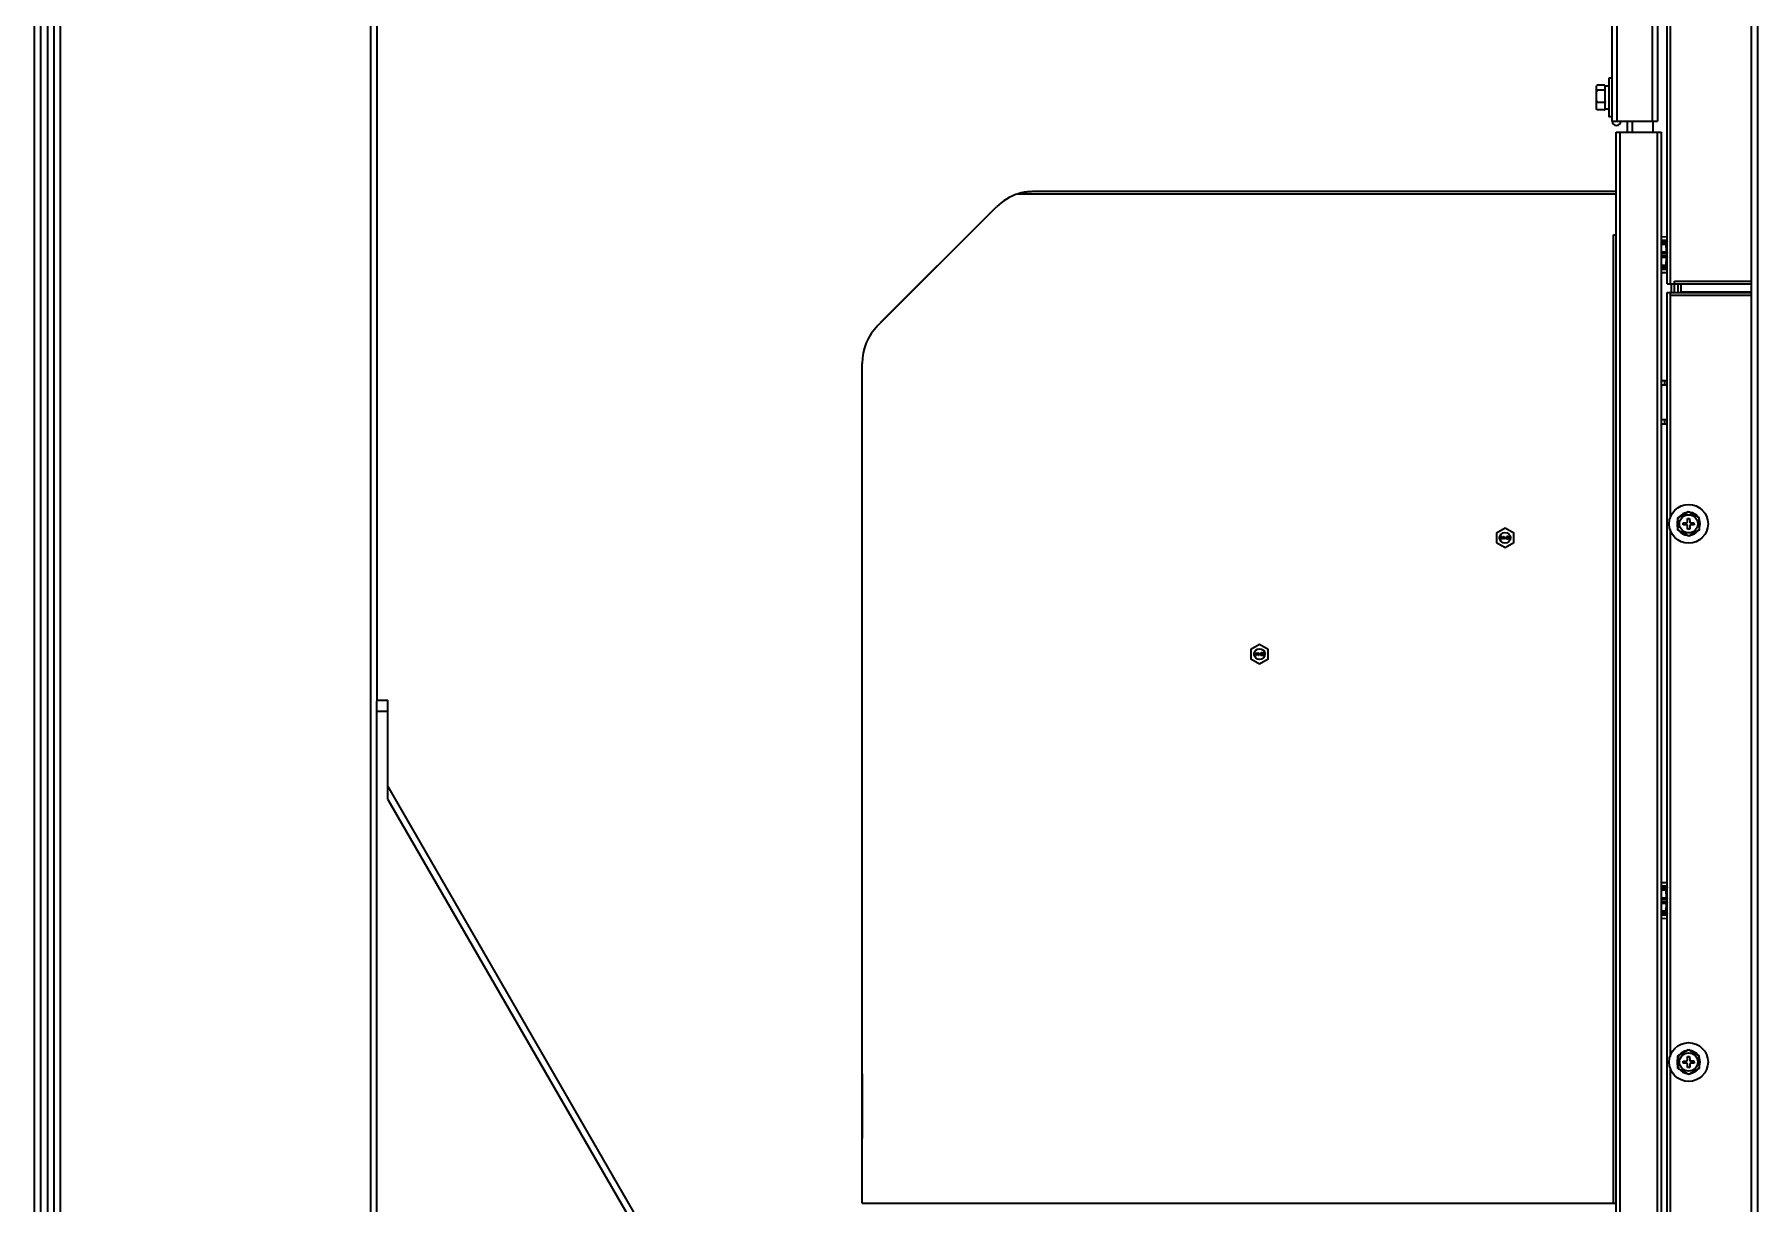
# Model space of a CAD drawing. Header units: millimetres. Extents: x 32496 to 166256, y 3504 to 23939.
# Drawn here: x 36322 to 37122, y 11555 to 12098 of the extents above; entities that cross this region are included whole.
import ezdxf

# ---------------------------------------------------------------- set-up
doc = ezdxf.new("R2010")
doc.units = ezdxf.units.MM
doc.layers.get('0').update_dxf_attribs({"lineweight": 35})

msp = doc.modelspace()

# ---------------------------------------------------------------- linework, layer by layer
at = {"color": 7, "linetype": 'Continuous'}
for p, q in [((36331.352, 13442.575), (36331.352, 10782.575)), ((36322.352, 10877.575), (36322.352, 13396.575)), ((36325.352, 10877.575), (36325.352, 13396.575)), ((37119.352, 13391.575), (37119.352, 10882.575)), ((37054.852, 12057.575), (37054.852, 12993.375)), ((37080.352, 11982.075), (37080.352, 12995.575)), ((37075.852, 12963.575), (37075.852, 12057.575)), ((36481.352, 12485.989), (36481.352, 11788.162)), ((37047.652, 12063.103), (37047.652, 12074.048)), ((37051.352, 12074.303), (37047.952, 12074.303)), ((37051.352, 12072.068), (37047.952, 12072.068)), ((37051.652, 12063.103), (37051.652, 12074.048)), ((37053.252, 12073.925), (37051.652, 12073.925)), ((37053.252, 12077.575), (37053.252, 12059.575)), ((37054.852, 12077.575), (37053.252, 12077.575)), ((37051.352, 12066.34), (37047.952, 12066.34)), ((37051.352, 12062.848), (37047.952, 12062.848)), ((37053.252, 12063.225), (37051.652, 12063.225)), ((37054.852, 12059.575), (37053.252, 12059.575)), ((37054.852, 12057.575), (37075.852, 12057.575)), ((37061.852, 12057.575), (37061.852, 12052.575)), ((37073.852, 12052.575), (37073.852, 12057.575)), ((37056.652, 11269.575), (37056.652, 12052.575)), ((37056.652, 12052.575), (37077.652, 12052.575)), ((37077.652, 12052.575), (37077.652, 11269.575)), ((36786.652, 12025.075), (37056.652, 12025.075)), ((36713.974, 11962.753), (36768.974, 12017.753)), ((36768.231, 12017.081), (36715.198, 11964.048)), ((36768.231, 12017.081), (36768.267, 12017.046)), ((36778.999, 12023.875), (36779.151, 12023.913)), ((37055.452, 12004.875), (37056.652, 12004.875)), ((37077.652, 12003.989), (37080.352, 12003.918)), ((37080.352, 11987.233), (37077.652, 11987.162)), ((37080.352, 11982.075), (37119.352, 11982.075)), ((37080.352, 10982.575), (37080.352, 11978.075)), ((37080.352, 11978.075), (37119.352, 11978.075)), ((37081.752, 11978.075), (37081.752, 11976.675)), ((37082.352, 11978.075), (37082.352, 11982.075)), ((37083.752, 11982.075), (37083.752, 11983.275)), ((37083.852, 11978.075), (37083.852, 11982.075)), ((37086.752, 11982.075), (37086.752, 11978.075)), ((36715.234, 11964.013), (36715.198, 11964.048)), ((36706.652, 11555.075), (36706.652, 11945.075)), ((37080.352, 11937.075), (37077.652, 11937.075)), ((37077.652, 11935.075), (37080.352, 11935.075)), ((37077.652, 11919.075), (37080.352, 11919.075)), ((37077.652, 11917.075), (37080.352, 11917.075)), ((37085.326, 11873.418), (37090.3, 11876.349)), ((37085.377, 11867.644), (37085.326, 11873.418)), ((37089.829, 11873.071), (37090.829, 11873.08)), ((37089.843, 11871.571), (37089.829, 11873.071)), ((37090.3, 11876.349), (37095.326, 11873.507)), ((37090.829, 11873.08), (37090.843, 11871.58)), ((37095.377, 11867.733), (37095.326, 11873.507)), ((37001.152, 11866.385), (37005.152, 11868.694)), ((37001.152, 11866.385), (37001.152, 11861.766)), ((37002.577, 11863.475), (37002.577, 11864.675)), ((37002.577, 11864.675), (37002.802, 11864.675)), ((37002.727, 11864.42), (37002.727, 11863.475)), ((37002.727, 11864.42), (37003.077, 11863.475)), ((37003.177, 11863.603), (37002.802, 11864.675)), ((37003.552, 11864.675), (37003.177, 11863.603)), ((37003.277, 11863.475), (37003.627, 11864.42)), ((37003.552, 11864.675), (37003.777, 11864.675)), ((37003.627, 11863.475), (37003.627, 11864.42)), ((37003.777, 11864.675), (37003.777, 11863.475)), ((37004.577, 11864.675), (37003.977, 11863.986)), ((37004.152, 11863.986), (37004.577, 11864.471)), ((37004.577, 11864.675), (37004.727, 11864.675)), ((37004.577, 11863.986), (37004.577, 11864.471)), ((37004.727, 11864.675), (37004.727, 11863.986)), ((37005.152, 11868.694), (37009.152, 11866.385)), ((37005.202, 11864.267), (37005.177, 11864.241)), ((37005.177, 11864.241), (37005.327, 11864.088)), ((37005.327, 11864.088), (37005.177, 11863.935)), ((37005.327, 11864.139), (37005.202, 11864.267)), ((37005.202, 11863.91), (37005.327, 11864.037)), ((37005.327, 11864.139), (37005.327, 11864.318)), ((37005.327, 11864.318), (37005.377, 11864.318)), ((37005.327, 11863.858), (37005.327, 11864.037)), ((37005.377, 11864.318), (37005.377, 11864.139)), ((37005.502, 11864.267), (37005.377, 11864.139)), ((37005.377, 11864.088), (37005.527, 11864.241)), ((37005.527, 11863.935), (37005.377, 11864.088)), ((37005.377, 11864.037), (37005.377, 11863.858)), ((37005.377, 11864.037), (37005.502, 11863.91)), ((37005.527, 11864.241), (37005.502, 11864.267)), ((37006.427, 11864.241), (37005.727, 11863.603)), ((37005.777, 11864.497), (37005.752, 11864.395)), ((37005.877, 11864.395), (37005.752, 11864.395)), ((37005.877, 11864.599), (37005.777, 11864.497)), ((37005.977, 11864.65), (37005.877, 11864.599)), ((37005.877, 11864.395), (37005.927, 11864.471)), ((37005.927, 11864.471), (37006.002, 11864.522)), ((37005.927, 11863.603), (37006.552, 11864.165)), ((37006.152, 11864.675), (37005.977, 11864.65)), ((37006.002, 11864.522), (37006.127, 11864.548)), ((37006.227, 11864.548), (37006.127, 11864.548)), ((37006.152, 11864.675), (37006.252, 11864.675)), ((37006.227, 11864.548), (37006.352, 11864.522)), ((37006.402, 11864.65), (37006.252, 11864.675)), ((37006.352, 11864.522), (37006.427, 11864.471)), ((37006.502, 11864.599), (37006.402, 11864.65)), ((37006.427, 11864.471), (37006.477, 11864.395)), ((37006.477, 11864.344), (37006.427, 11864.241)), ((37006.477, 11864.344), (37006.477, 11864.395)), ((37006.602, 11864.497), (37006.502, 11864.599)), ((37006.552, 11864.165), (37006.602, 11864.241)), ((37006.627, 11864.395), (37006.602, 11864.497)), ((37006.602, 11864.241), (37006.627, 11864.344)), ((37006.627, 11864.395), (37006.627, 11864.344)), ((37006.827, 11864.012), (37006.827, 11864.675)), ((37006.827, 11864.675), (37007.677, 11864.675)), ((37007.002, 11864.012), (37006.827, 11864.012)), ((37006.952, 11864.548), (37006.952, 11864.139)), ((37007.677, 11864.548), (37006.952, 11864.548)), ((37007.077, 11864.216), (37006.952, 11864.139)), ((37007.002, 11864.012), (37007.102, 11864.088)), ((37007.202, 11864.241), (37007.077, 11864.216)), ((37007.102, 11864.088), (37007.202, 11864.114)), ((37007.202, 11864.241), (37007.352, 11864.241)), ((37007.352, 11864.114), (37007.202, 11864.114)), ((37007.477, 11864.216), (37007.352, 11864.241)), ((37007.352, 11864.114), (37007.452, 11864.088)), ((37007.452, 11864.088), (37007.527, 11864.037)), ((37007.602, 11864.139), (37007.477, 11864.216)), ((37007.527, 11864.037), (37007.577, 11863.961)), ((37007.677, 11864.037), (37007.602, 11864.139)), ((37007.677, 11864.675), (37007.677, 11864.548)), ((37007.727, 11863.91), (37007.677, 11864.037)), ((37009.152, 11861.766), (37009.152, 11866.385)), ((37090.403, 11864.802), (37085.377, 11867.644)), ((37087.847, 11871.053), (37089.347, 11871.067)), ((37087.856, 11870.053), (37087.847, 11871.053)), ((37089.356, 11870.067), (37087.856, 11870.053)), ((37089.874, 11868.071), (37089.86, 11869.571)), ((37090.874, 11868.08), (37089.874, 11868.071)), ((37095.377, 11867.733), (37090.403, 11864.802)), ((37090.86, 11869.58), (37090.874, 11868.08)), ((37091.347, 11871.084), (37092.847, 11871.098)), ((37092.856, 11870.098), (37091.356, 11870.084)), ((37092.847, 11871.098), (37092.856, 11870.098)), ((37005.152, 11859.457), (37001.152, 11861.766)), ((37002.727, 11863.475), (37002.577, 11863.475)), ((37003.277, 11863.475), (37003.077, 11863.475)), ((37003.777, 11863.475), (37003.627, 11863.475)), ((37003.977, 11863.833), (37003.977, 11863.986)), ((37004.577, 11863.833), (37003.977, 11863.833)), ((37004.152, 11863.986), (37004.577, 11863.986)), ((37004.577, 11863.475), (37004.577, 11863.833)), ((37004.727, 11863.475), (37004.577, 11863.475)), ((37004.727, 11863.986), (37004.977, 11863.986)), ((37004.727, 11863.833), (37004.727, 11863.475)), ((37004.977, 11863.833), (37004.727, 11863.833)), ((37004.977, 11863.986), (37004.977, 11863.833)), ((37009.152, 11861.766), (37005.152, 11859.457)), ((37005.177, 11863.935), (37005.202, 11863.91)), ((37005.377, 11863.858), (37005.327, 11863.858)), ((37005.502, 11863.91), (37005.527, 11863.935)), ((37005.727, 11863.475), (37005.727, 11863.603)), ((37006.627, 11863.475), (37005.727, 11863.475)), ((37005.927, 11863.603), (37006.627, 11863.603)), ((37006.627, 11863.603), (37006.627, 11863.475)), ((37006.827, 11863.782), (37006.877, 11863.68)), ((37006.827, 11863.782), (37006.977, 11863.782)), ((37006.877, 11863.68), (37006.952, 11863.578)), ((37006.952, 11863.578), (37007.077, 11863.501)), ((37007.027, 11863.68), (37006.977, 11863.782)), ((37007.102, 11863.629), (37007.027, 11863.68)), ((37007.077, 11863.501), (37007.202, 11863.475)), ((37007.202, 11863.603), (37007.102, 11863.629)), ((37007.202, 11863.603), (37007.352, 11863.603)), ((37007.352, 11863.475), (37007.202, 11863.475)), ((37007.452, 11863.629), (37007.352, 11863.603)), ((37007.352, 11863.475), (37007.477, 11863.501)), ((37007.527, 11863.68), (37007.452, 11863.629)), ((37007.477, 11863.501), (37007.602, 11863.578)), ((37007.577, 11863.756), (37007.527, 11863.68)), ((37007.577, 11863.961), (37007.602, 11863.884)), ((37007.602, 11863.833), (37007.577, 11863.756)), ((37007.602, 11863.833), (37007.602, 11863.884)), ((37007.602, 11863.578), (37007.677, 11863.68)), ((37007.677, 11863.68), (37007.727, 11863.807)), ((37007.727, 11863.91), (37007.727, 11863.807)), ((36887.152, 11812.385), (36891.152, 11814.694)), ((36887.152, 11812.385), (36887.152, 11807.766)), ((36888.577, 11809.475), (36888.577, 11810.675)), ((36888.577, 11810.675), (36888.802, 11810.675)), ((36888.727, 11809.475), (36888.577, 11809.475)), ((36888.727, 11810.42), (36888.727, 11809.475)), ((36888.727, 11810.42), (36889.077, 11809.475)), ((36889.177, 11809.603), (36888.802, 11810.675)), ((36889.277, 11809.475), (36889.077, 11809.475)), ((36889.552, 11810.675), (36889.177, 11809.603)), ((36889.277, 11809.475), (36889.627, 11810.42)), ((36889.552, 11810.675), (36889.777, 11810.675)), ((36889.627, 11809.475), (36889.627, 11810.42)), ((36889.777, 11809.475), (36889.627, 11809.475)), ((36889.777, 11810.675), (36889.777, 11809.475)), ((36890.577, 11810.675), (36889.977, 11809.986)), ((36889.977, 11809.833), (36889.977, 11809.986)), ((36890.577, 11809.833), (36889.977, 11809.833)), ((36890.152, 11809.986), (36890.577, 11810.471)), ((36890.152, 11809.986), (36890.577, 11809.986)), ((36890.577, 11810.675), (36890.727, 11810.675)), ((36890.577, 11809.986), (36890.577, 11810.471)), ((36890.577, 11809.475), (36890.577, 11809.833)), ((36890.727, 11809.475), (36890.577, 11809.475)), ((36890.727, 11810.675), (36890.727, 11809.986)), ((36890.727, 11809.986), (36890.977, 11809.986)), ((36890.727, 11809.833), (36890.727, 11809.475)), ((36890.977, 11809.833), (36890.727, 11809.833)), ((36890.977, 11809.986), (36890.977, 11809.833)), ((36891.152, 11814.694), (36895.152, 11812.385)), ((36891.202, 11810.267), (36891.177, 11810.241)), ((36891.177, 11810.241), (36891.327, 11810.088)), ((36891.327, 11810.088), (36891.177, 11809.935)), ((36891.177, 11809.935), (36891.202, 11809.91)), ((36891.327, 11810.139), (36891.202, 11810.267)), ((36891.202, 11809.91), (36891.327, 11810.037)), ((36891.327, 11810.139), (36891.327, 11810.318)), ((36891.327, 11810.318), (36891.377, 11810.318)), ((36891.327, 11809.858), (36891.327, 11810.037)), ((36891.377, 11809.858), (36891.327, 11809.858)), ((36891.377, 11810.318), (36891.377, 11810.139)), ((36891.502, 11810.267), (36891.377, 11810.139)), ((36891.377, 11810.088), (36891.527, 11810.241)), ((36891.527, 11809.935), (36891.377, 11810.088)), ((36891.377, 11810.037), (36891.377, 11809.858)), ((36891.377, 11810.037), (36891.502, 11809.91)), ((36891.527, 11810.241), (36891.502, 11810.267)), ((36891.502, 11809.91), (36891.527, 11809.935)), ((36892.427, 11810.241), (36891.727, 11809.603)), ((36891.727, 11809.475), (36891.727, 11809.603)), ((36892.627, 11809.475), (36891.727, 11809.475)), ((36891.777, 11810.497), (36891.752, 11810.395)), ((36891.877, 11810.395), (36891.752, 11810.395)), ((36891.877, 11810.599), (36891.777, 11810.497)), ((36891.977, 11810.65), (36891.877, 11810.599)), ((36891.877, 11810.395), (36891.927, 11810.471)), ((36891.927, 11810.471), (36892.002, 11810.522)), ((36891.927, 11809.603), (36892.552, 11810.165)), ((36891.927, 11809.603), (36892.627, 11809.603)), ((36892.152, 11810.675), (36891.977, 11810.65)), ((36892.002, 11810.522), (36892.127, 11810.548)), ((36892.227, 11810.548), (36892.127, 11810.548)), ((36892.152, 11810.675), (36892.252, 11810.675)), ((36892.227, 11810.548), (36892.352, 11810.522)), ((36892.402, 11810.65), (36892.252, 11810.675)), ((36892.352, 11810.522), (36892.427, 11810.471)), ((36892.502, 11810.599), (36892.402, 11810.65)), ((36892.427, 11810.471), (36892.477, 11810.395)), ((36892.477, 11810.344), (36892.427, 11810.241)), ((36892.477, 11810.344), (36892.477, 11810.395)), ((36892.602, 11810.497), (36892.502, 11810.599)), ((36892.552, 11810.165), (36892.602, 11810.241)), ((36892.627, 11810.395), (36892.602, 11810.497)), ((36892.602, 11810.241), (36892.627, 11810.344)), ((36892.627, 11810.395), (36892.627, 11810.344)), ((36892.627, 11809.603), (36892.627, 11809.475)), ((36892.827, 11810.012), (36892.827, 11810.675)), ((36892.827, 11810.675), (36893.677, 11810.675)), ((36893.002, 11810.012), (36892.827, 11810.012)), ((36892.827, 11809.782), (36892.877, 11809.68)), ((36892.827, 11809.782), (36892.977, 11809.782)), ((36892.877, 11809.68), (36892.952, 11809.578)), ((36892.952, 11810.548), (36892.952, 11810.139)), ((36893.677, 11810.548), (36892.952, 11810.548)), ((36893.077, 11810.216), (36892.952, 11810.139)), ((36892.952, 11809.578), (36893.077, 11809.501)), ((36893.027, 11809.68), (36892.977, 11809.782)), ((36893.002, 11810.012), (36893.102, 11810.088)), ((36893.102, 11809.629), (36893.027, 11809.68)), ((36893.202, 11810.241), (36893.077, 11810.216)), ((36893.077, 11809.501), (36893.202, 11809.475)), ((36893.102, 11810.088), (36893.202, 11810.114)), ((36893.202, 11809.603), (36893.102, 11809.629)), ((36893.202, 11810.241), (36893.352, 11810.241)), ((36893.352, 11810.114), (36893.202, 11810.114)), ((36893.202, 11809.603), (36893.352, 11809.603)), ((36893.352, 11809.475), (36893.202, 11809.475)), ((36893.477, 11810.216), (36893.352, 11810.241)), ((36893.352, 11810.114), (36893.452, 11810.088)), ((36893.452, 11809.629), (36893.352, 11809.603)), ((36893.352, 11809.475), (36893.477, 11809.501)), ((36893.452, 11810.088), (36893.527, 11810.037)), ((36893.527, 11809.68), (36893.452, 11809.629)), ((36893.602, 11810.139), (36893.477, 11810.216)), ((36893.477, 11809.501), (36893.602, 11809.578)), ((36893.527, 11810.037), (36893.577, 11809.961)), ((36893.577, 11809.756), (36893.527, 11809.68)), ((36893.577, 11809.961), (36893.602, 11809.884)), ((36893.602, 11809.833), (36893.577, 11809.756)), ((36893.677, 11810.037), (36893.602, 11810.139)), ((36893.602, 11809.833), (36893.602, 11809.884)), ((36893.602, 11809.578), (36893.677, 11809.68)), ((36893.677, 11810.675), (36893.677, 11810.548)), ((36893.727, 11809.91), (36893.677, 11810.037)), ((36893.677, 11809.68), (36893.727, 11809.807)), ((36893.727, 11809.91), (36893.727, 11809.807)), ((36895.152, 11807.766), (36895.152, 11812.385)), ((36891.152, 11805.457), (36887.152, 11807.766)), ((36895.152, 11807.766), (36891.152, 11805.457)), ((36481.352, 11788.601), (36486.352, 11788.601)), ((36481.352, 11509.039), (36481.352, 11788.162)), ((36486.352, 11742.601), (36486.352, 11788.601)), ((36486.352, 11748.601), (36986.352, 10882.575)), ((37077.652, 11703.989), (37080.352, 11703.918)), ((37080.352, 11687.233), (37077.652, 11687.162)), ((37085.326, 11623.418), (37090.3, 11626.349)), ((37090.3, 11626.349), (37095.326, 11623.507)), ((37085.377, 11617.644), (37085.326, 11623.418)), ((37090.403, 11614.802), (37085.377, 11617.644)), ((37087.847, 11621.053), (37089.347, 11621.067)), ((37087.856, 11620.053), (37087.847, 11621.053)), ((37089.356, 11620.067), (37087.856, 11620.053)), ((37089.829, 11623.071), (37090.829, 11623.08)), ((37089.843, 11621.571), (37089.829, 11623.071)), ((37089.874, 11618.071), (37089.86, 11619.571)), ((37090.874, 11618.08), (37089.874, 11618.071)), ((37095.377, 11617.733), (37090.403, 11614.802)), ((37090.829, 11623.08), (37090.843, 11621.58)), ((37090.86, 11619.58), (37090.874, 11618.08)), ((37091.347, 11621.084), (37092.847, 11621.098)), ((37092.856, 11620.098), (37091.356, 11620.084)), ((37092.847, 11621.098), (37092.856, 11620.098)), ((37095.377, 11617.733), (37095.326, 11623.507)), ((36706.602, 11615.075), (36706.602, 11585.075)), ((36706.602, 11615.075), (36706.652, 11615.075)), ((36706.652, 11585.075), (36706.602, 11585.075)), ((36706.652, 11555.075), (37056.652, 11555.075))]:
    msp.add_line(p, q, dxfattribs=at)
at = {"color": 9, "linetype": 'Continuous'}
for p, q in [((36334.352, 13442.575), (36334.352, 10782.575)), ((36478.352, 13442.575), (36478.352, 10782.575)), ((36328.352, 13391.575), (36328.352, 10882.575)), ((37122.352, 13391.575), (37122.352, 10882.575)), ((37057.052, 12995.575), (37057.052, 12057.575)), ((37073.652, 12057.575), (37073.652, 12963.575)), ((37081.752, 12117.929), (37081.752, 11982.075)), ((37064.102, 12057.575), (37064.102, 12052.575)), ((37058.352, 12052.575), (37058.352, 11269.575)), ((37075.952, 11269.575), (37075.952, 12052.575)), ((36778.999, 12023.875), (37056.652, 12023.875)), ((36766.145, 12014.925), (36766.11, 12014.96)), ((37055.452, 11555.075), (37055.452, 12004.875)), ((37080.06, 12002.218), (37077.652, 12002.281)), ((37080.052, 12001.919), (37077.652, 12001.981)), ((37077.652, 12001.727), (37079.797, 12001.671)), ((37077.652, 12001.227), (37079.784, 12001.171)), ((37077.652, 12000.867), (37080.084, 12000.867)), ((37079.788, 12000.386), (37077.652, 12000.386)), ((37079.784, 12000.867), (37079.784, 12001.171)), ((37080.084, 12001.171), (37079.784, 12001.171)), ((37080.052, 12001.919), (37079.797, 12001.671)), ((37080.052, 12001.919), (37080.06, 12002.218)), ((37080.084, 12001.171), (37080.084, 12000.867)), ((37080.089, 12001.371), (37080.344, 12001.619)), ((37077.652, 11996.859), (37079.884, 11996.859)), ((37077.652, 11996.488), (37079.889, 11996.488)), ((37077.652, 11996.333), (37080.044, 11996.333)), ((37080.044, 11996.033), (37077.652, 11996.033)), ((37077.652, 11995.118), (37080.044, 11995.118)), ((37080.044, 11994.818), (37077.652, 11994.818)), ((37079.889, 11994.663), (37077.652, 11994.663)), ((37079.884, 11994.292), (37077.652, 11994.292)), ((37079.889, 11996.488), (37080.044, 11996.333)), ((37080.044, 11994.818), (37079.889, 11994.663)), ((37080.044, 11996.033), (37080.044, 11996.333)), ((37080.044, 11994.818), (37080.044, 11995.118)), ((37080.344, 11996.633), (37080.189, 11996.788)), ((37080.189, 11994.363), (37080.344, 11994.518)), ((37077.652, 11990.765), (37079.788, 11990.765)), ((37080.084, 11990.284), (37077.652, 11990.284)), ((37079.784, 11989.98), (37077.652, 11989.924)), ((37079.797, 11989.48), (37077.652, 11989.424)), ((37077.652, 11989.17), (37080.052, 11989.232)), ((37077.652, 11988.87), (37080.06, 11988.933)), ((37079.784, 11989.98), (37079.784, 11990.284)), ((37079.784, 11989.98), (37080.084, 11989.98)), ((37079.797, 11989.48), (37080.052, 11989.232)), ((37080.06, 11988.933), (37080.052, 11989.232)), ((37080.084, 11990.284), (37080.084, 11989.98)), ((37080.344, 11989.532), (37080.089, 11989.78)), ((37081.752, 11976.675), (37081.752, 11873.193)), ((37119.352, 11976.675), (37081.752, 11976.675)), ((37083.752, 11983.275), (37119.352, 11983.275)), ((37085.352, 11982.075), (37085.352, 11978.075)), ((37086.752, 11978.275), (37119.352, 11978.275)), ((36717.32, 11966.17), (36717.355, 11966.134)), ((37079.352, 11935.075), (37079.352, 11937.075)), ((37079.352, 11917.075), (37079.352, 11919.075)), ((37081.752, 11867.929), (37081.752, 11623.193)), ((36481.352, 11783.601), (36486.352, 11783.601)), ((36486.352, 11742.601), (36982.887, 10882.575)), ((37080.06, 11702.218), (37077.652, 11702.281)), ((37080.052, 11701.919), (37077.652, 11701.981)), ((37077.652, 11701.727), (37079.797, 11701.671)), ((37077.652, 11701.227), (37079.784, 11701.171)), ((37077.652, 11700.867), (37080.084, 11700.867)), ((37079.788, 11700.386), (37077.652, 11700.386)), ((37077.652, 11696.859), (37079.884, 11696.859)), ((37077.652, 11696.488), (37079.889, 11696.488)), ((37077.652, 11696.333), (37080.044, 11696.333)), ((37080.044, 11696.033), (37077.652, 11696.033)), ((37079.784, 11700.867), (37079.784, 11701.171)), ((37080.084, 11701.171), (37079.784, 11701.171)), ((37080.052, 11701.919), (37079.797, 11701.671)), ((37079.889, 11696.488), (37080.044, 11696.333)), ((37080.044, 11696.033), (37080.044, 11696.333)), ((37080.052, 11701.919), (37080.06, 11702.218)), ((37080.084, 11701.171), (37080.084, 11700.867)), ((37080.089, 11701.371), (37080.344, 11701.619)), ((37080.344, 11696.633), (37080.189, 11696.788)), ((37077.652, 11695.118), (37080.044, 11695.118)), ((37080.044, 11694.818), (37077.652, 11694.818)), ((37079.889, 11694.663), (37077.652, 11694.663)), ((37079.884, 11694.292), (37077.652, 11694.292)), ((37077.652, 11690.765), (37079.788, 11690.765)), ((37080.084, 11690.284), (37077.652, 11690.284)), ((37079.784, 11689.98), (37077.652, 11689.924)), ((37079.797, 11689.48), (37077.652, 11689.424)), ((37077.652, 11689.17), (37080.052, 11689.232)), ((37077.652, 11688.87), (37080.06, 11688.933)), ((37079.784, 11689.98), (37079.784, 11690.284)), ((37079.784, 11689.98), (37080.084, 11689.98)), ((37079.797, 11689.48), (37080.052, 11689.232)), ((37080.044, 11694.818), (37079.889, 11694.663)), ((37080.044, 11694.818), (37080.044, 11695.118)), ((37080.06, 11688.933), (37080.052, 11689.232)), ((37080.084, 11690.284), (37080.084, 11689.98)), ((37080.344, 11689.532), (37080.089, 11689.78)), ((37080.189, 11694.363), (37080.344, 11694.518)), ((37081.752, 11617.929), (37081.752, 11373.193)), ((36706.652, 11612.075), (36706.602, 11612.075)), ((36706.602, 11588.075), (36706.652, 11588.075))]:
    msp.add_line(p, q, dxfattribs=at)
at = {"color": 7, "linetype": 'Continuous'}
for centre, radius in [((37090.352, 11870.575), 9), ((37090.352, 11870.575), 4.25), ((37005.152, 11864.075), 2.5), ((36891.152, 11810.075), 2.5), ((37090.352, 11620.575), 9), ((37090.352, 11620.575), 4.25)]:
    msp.add_circle(centre, radius, dxfattribs=at)
for centre, radius, start, end in [((37056.852, 12057.575), 2, 180, 0), ((36786.652, 12000.075), 25, 94.462948, 107.466398), ((36786.652, 12000.075), 25, 107.824123, 135), ((36731.652, 11945.075), 25, 135, 180), ((37090.352, 11870.575), 5.35, 159.669145, 201.348532), ((37090.352, 11870.575), 5.474, 144.516391, 156.501285), ((37090.352, 11870.575), 5.35, 99.669145, 141.348532), ((37090.352, 11870.575), 5.474, 84.516391, 96.501285), ((37090.352, 11870.575), 5.35, 39.669145, 81.348532), ((37090.352, 11870.575), 5.474, 24.516391, 36.501285), ((37090.352, 11870.575), 5.35, 339.669145, 21.348532), ((37090.352, 11870.575), 5.474, 204.516391, 216.501285), ((37090.352, 11870.575), 5.35, 219.669145, 261.348532), ((37089.343, 11871.567), 0.5, 270.508838, 0.508838), ((37089.36, 11869.567), 0.5, 0.508838, 90.508838), ((37090.352, 11870.575), 5.474, 264.516391, 276.501285), ((37091.343, 11871.584), 0.5, 180.508838, 270.508838), ((37091.36, 11869.584), 0.5, 90.508838, 180.508838), ((37090.352, 11870.575), 5.35, 279.669145, 321.348532), ((37090.352, 11870.575), 5.474, 324.516391, 336.501285), ((37090.352, 11620.575), 5.35, 99.669145, 141.348532), ((37090.352, 11620.575), 5.474, 84.516391, 96.501285), ((37090.352, 11620.575), 5.35, 39.669145, 81.348532), ((37090.352, 11620.575), 5.35, 159.669145, 201.348532), ((37090.352, 11620.575), 5.474, 144.516391, 156.501285), ((37090.352, 11620.575), 5.474, 204.516391, 216.501285), ((37090.352, 11620.575), 5.35, 219.669145, 261.348532), ((37089.343, 11621.567), 0.5, 270.508838, 0.508838), ((37089.36, 11619.567), 0.5, 0.508838, 90.508838), ((37091.343, 11621.584), 0.5, 180.508838, 270.508838), ((37091.36, 11619.584), 0.5, 90.508838, 180.508838), ((37090.352, 11620.575), 5.35, 279.669145, 321.348532), ((37090.352, 11620.575), 5.474, 24.516391, 36.501285), ((37090.352, 11620.575), 5.474, 324.516391, 336.501285), ((37090.352, 11620.575), 5.35, 339.669145, 21.348532), ((37090.352, 11620.575), 5.474, 264.516391, 276.501285)]:
    msp.add_arc(centre, radius, start, end, dxfattribs=at)
at = {"color": 9, "linetype": 'Continuous'}
for centre, start, end in [((37079.789, 12001.371), 0.045592, 88.454408), ((37079.889, 11996.788), 270.047137, 359.952863), ((37079.889, 11994.363), 0.047137, 89.952863), ((37079.789, 11989.78), 271.545592, 359.954408), ((37079.789, 11701.371), 0.045592, 88.454408), ((37079.889, 11696.788), 270.047137, 359.952863), ((37079.789, 11689.78), 271.545592, 359.954408), ((37079.889, 11694.363), 0.047137, 89.952863)]:
    msp.add_arc(centre, 0.3, start, end, dxfattribs=at)
at = {"color": 7, "linetype": 'Continuous'}
for points, knots in [([(37047.952, 12074.303), (37047.925, 12074.282), (37047.822, 12074.201), (37047.722, 12074.115), (37047.652, 12074.048)], [0, 0, 0, 0, 0.2577345, 1, 1, 1, 1]), ([(37047.652, 12072.323), (37047.675, 12072.301), (37047.771, 12072.212), (37047.873, 12072.129), (37047.952, 12072.068)], [0, 0, 0, 0, 0.242066, 1, 1, 1, 1]), ([(37051.352, 12074.303), (37051.378, 12074.282), (37051.481, 12074.201), (37051.581, 12074.115), (37051.652, 12074.048)], [0, 0, 0, 0, 0.2577335, 1, 1, 1, 1]), ([(37051.652, 12072.323), (37051.629, 12072.301), (37051.532, 12072.212), (37051.43, 12072.129), (37051.352, 12072.068)], [0, 0, 0, 0, 0.2420659, 1, 1, 1, 1]), ([(37047.952, 12066.34), (37047.925, 12066.307), (37047.82, 12066.178), (37047.721, 12066.044), (37047.652, 12065.941)], [0, 0, 0, 0, 0.2536267, 1, 1, 1, 1]), ([(37051.352, 12066.34), (37051.378, 12066.307), (37051.483, 12066.178), (37051.582, 12066.044), (37051.652, 12065.941)], [0, 0, 0, 0, 0.253626, 1, 1, 1, 1]), ([(37047.652, 12063.247), (37047.674, 12063.213), (37047.769, 12063.076), (37047.872, 12062.944), (37047.952, 12062.848)], [0, 0, 0, 0, 0.2463454, 1, 1, 1, 1]), ([(37047.952, 12062.848), (37047.925, 12062.868), (37047.822, 12062.95), (37047.722, 12063.036), (37047.652, 12063.103)], [0, 0, 0, 0, 0.2577345, 1, 1, 1, 1]), ([(37051.652, 12063.247), (37051.629, 12063.213), (37051.534, 12063.076), (37051.432, 12062.944), (37051.352, 12062.848)], [0, 0, 0, 0, 0.2463456, 1, 1, 1, 1]), ([(37051.352, 12062.848), (37051.378, 12062.868), (37051.481, 12062.95), (37051.581, 12063.036), (37051.652, 12063.103)], [0, 0, 0, 0, 0.2577335, 1, 1, 1, 1]), ([(36779.151, 12023.913), (36780.074, 12024.14), (36781.908, 12024.588), (36783.775, 12024.892), (36784.708, 12024.981)], [0, 0, 0, 0, 0.5035798, 1, 1, 1, 1]), ([(36784.708, 12024.981), (36784.87, 12024.997), (36785.516, 12025.051), (36786.165, 12025.075), (36786.652, 12025.075)], [0, 0, 0, 0, 0.250536, 1, 1, 1, 1])]:
    msp.add_open_spline(points, degree=3, knots=knots, dxfattribs=at)
for points in [[(37047.952, 12072.068), (37047.844, 12071.853), (37047.743, 12071.635), (37047.652, 12071.413)], [(37051.352, 12072.068), (37051.46, 12071.853), (37051.561, 12071.635), (37051.652, 12071.413)], [(37047.652, 12066.994), (37047.743, 12066.772), (37047.844, 12066.554), (37047.952, 12066.34)], [(37051.652, 12066.994), (37051.561, 12066.772), (37051.46, 12066.554), (37051.352, 12066.34)]]:
    msp.add_open_spline(points, degree=3, dxfattribs=at)
at = {"color": 9, "linetype": 'Continuous'}
for points, knots in [([(37079.784, 12001.171), (37079.785, 12001.203), (37079.786, 12001.266), (37079.788, 12001.357), (37079.789, 12001.441), (37079.791, 12001.515), (37079.793, 12001.57), (37079.794, 12001.606), (37079.795, 12001.627), (37079.795, 12001.645), (37079.796, 12001.657), (37079.797, 12001.665), (37079.797, 12001.669), (37079.797, 12001.671)], [0, 0, 0, 0, 0.1918654, 0.3767444, 0.5475035, 0.6979649, 0.8224709, 0.8735112, 0.9164076, 0.9507908, 0.9763129, 0.9927545, 1, 1, 1, 1]), ([(37079.784, 12000.867), (37079.784, 12000.766), (37079.785, 12000.629), (37079.786, 12000.469), (37079.787, 12000.409), (37079.788, 12000.386)], [0, 0, 0, 0, 0.626748, 0.8578967, 1, 1, 1, 1]), ([(37079.788, 12000.386), (37079.825, 12000.386), (37079.903, 12000.401), (37080.005, 12000.465), (37080.072, 12000.562), (37080.088, 12000.639), (37080.088, 12000.675)], [0, 0, 0, 0, 0.2441897, 0.5061986, 0.7643014, 1, 1, 1, 1]), ([(37079.788, 12000.386), (37079.795, 12000.314), (37079.808, 12000.144), (37079.83, 11999.71), (37079.853, 11999.004), (37079.873, 11997.998), (37079.882, 11997.257), (37079.884, 11996.859)], [0, 0, 0, 0, 0.061441, 0.1445529, 0.3700691, 0.6616714, 1, 1, 1, 1]), ([(37080.052, 12001.919), (37080.127, 12001.917), (37080.282, 12001.851), (37080.344, 12001.694), (37080.344, 12001.619)], [0, 0, 0, 0, 0.5000554, 1, 1, 1, 1]), ([(37080.06, 12002.218), (37080.111, 12002.217), (37080.213, 12002.201), (37080.308, 12002.16), (37080.352, 12002.134)], [0, 0, 0, 0, 0.4999954, 1, 1, 1, 1]), ([(37080.084, 12001.171), (37080.084, 12001.196), (37080.084, 12001.233), (37080.085, 12001.279), (37080.086, 12001.309), (37080.086, 12001.333), (37080.087, 12001.35), (37080.088, 12001.36), (37080.088, 12001.365), (37080.089, 12001.369), (37080.089, 12001.37), (37080.089, 12001.371)], [0, 0, 0, 0, 0.3762555, 0.5472839, 0.6977823, 0.8215628, 0.9150643, 0.9495594, 0.9754116, 0.9922908, 1, 1, 1, 1]), ([(37080.088, 12000.674), (37080.087, 12000.684), (37080.086, 12000.707), (37080.085, 12000.772), (37080.084, 12000.827), (37080.084, 12000.867)], [0, 0, 0, 0, 0.1420843, 0.3726801, 1, 1, 1, 1]), ([(37080.088, 12000.674), (37080.095, 12000.598), (37080.107, 12000.418), (37080.13, 11999.958), (37080.153, 11999.209), (37080.173, 11998.143), (37080.181, 11997.358), (37080.184, 11996.936)], [0, 0, 0, 0, 0.0613952, 0.1445087, 0.3700397, 0.6616598, 1, 1, 1, 1]), ([(37079.884, 11994.292), (37079.882, 11993.894), (37079.873, 11993.153), (37079.853, 11992.147), (37079.83, 11991.441), (37079.808, 11991.007), (37079.795, 11990.837), (37079.788, 11990.765)], [0, 0, 0, 0, 0.3383546, 0.6299536, 0.8554638, 0.9385658, 1, 1, 1, 1]), ([(37079.884, 11996.859), (37079.921, 11996.859), (37079.975, 11996.862), (37080.045, 11996.872), (37080.092, 11996.881), (37080.131, 11996.893), (37080.163, 11996.907), (37080.183, 11996.924), (37080.184, 11996.936)], [0, 0, 0, 0, 0.3423412, 0.5099107, 0.6617813, 0.788869, 0.8869402, 1, 1, 1, 1]), ([(37079.884, 11996.859), (37079.885, 11996.811), (37079.885, 11996.741), (37079.886, 11996.653), (37079.886, 11996.599), (37079.887, 11996.555), (37079.887, 11996.525), (37079.888, 11996.506), (37079.888, 11996.497), (37079.889, 11996.492), (37079.889, 11996.489), (37079.889, 11996.488)], [0, 0, 0, 0, 0.3930378, 0.5634384, 0.7104345, 0.8303024, 0.9198837, 0.9525864, 0.9769121, 0.9927427, 1, 1, 1, 1]), ([(37079.889, 11994.663), (37079.889, 11994.662), (37079.889, 11994.659), (37079.888, 11994.654), (37079.888, 11994.645), (37079.887, 11994.626), (37079.887, 11994.596), (37079.886, 11994.552), (37079.886, 11994.498), (37079.885, 11994.41), (37079.885, 11994.34), (37079.884, 11994.292)], [0, 0, 0, 0, 0.0072568, 0.0230875, 0.0474133, 0.0801161, 0.1696974, 0.2895653, 0.4365615, 0.6069621, 1, 1, 1, 1]), ([(37079.884, 11994.292), (37079.921, 11994.292), (37079.975, 11994.289), (37080.045, 11994.279), (37080.091, 11994.27), (37080.13, 11994.258), (37080.162, 11994.244), (37080.183, 11994.227), (37080.184, 11994.215)], [0, 0, 0, 0, 0.3401422, 0.5073524, 0.6593994, 0.7870951, 0.8859261, 1, 1, 1, 1]), ([(37080.344, 11996.633), (37080.344, 11996.556), (37080.28, 11996.397), (37080.121, 11996.333), (37080.044, 11996.333)], [0, 0, 0, 0, 0.5000412, 1, 1, 1, 1]), ([(37080.352, 11996.118), (37080.306, 11996.091), (37080.206, 11996.048), (37080.098, 11996.033), (37080.044, 11996.033)], [0, 0, 0, 0, 0.4999902, 1, 1, 1, 1]), ([(37080.044, 11995.118), (37080.098, 11995.118), (37080.206, 11995.103), (37080.306, 11995.06), (37080.352, 11995.033)], [0, 0, 0, 0, 0.5000097, 1, 1, 1, 1]), ([(37080.044, 11994.818), (37080.121, 11994.818), (37080.28, 11994.754), (37080.344, 11994.594), (37080.344, 11994.518)], [0, 0, 0, 0, 0.500043, 1, 1, 1, 1]), ([(37080.184, 11994.215), (37080.181, 11993.793), (37080.173, 11993.008), (37080.153, 11991.941), (37080.13, 11991.193), (37080.107, 11990.733), (37080.095, 11990.553), (37080.088, 11990.477)], [0, 0, 0, 0, 0.3383402, 0.6299606, 0.8554913, 0.9386047, 1, 1, 1, 1]), ([(37080.189, 11996.788), (37080.188, 11996.789), (37080.189, 11996.793), (37080.187, 11996.801), (37080.187, 11996.814), (37080.186, 11996.832), (37080.186, 11996.854), (37080.185, 11996.889), (37080.185, 11996.916), (37080.184, 11996.936)], [0, 0, 0, 0, 0.023941, 0.0814195, 0.1708011, 0.2902086, 0.4372727, 0.6077458, 1, 1, 1, 1]), ([(37080.184, 11994.215), (37080.185, 11994.235), (37080.185, 11994.262), (37080.186, 11994.297), (37080.186, 11994.319), (37080.187, 11994.337), (37080.187, 11994.35), (37080.189, 11994.358), (37080.188, 11994.362), (37080.189, 11994.363)], [0, 0, 0, 0, 0.3921629, 0.5626577, 0.7097525, 0.8291796, 0.9185707, 0.9760539, 1, 1, 1, 1]), ([(37079.788, 11990.765), (37079.787, 11990.742), (37079.786, 11990.682), (37079.785, 11990.522), (37079.784, 11990.384), (37079.784, 11990.284)], [0, 0, 0, 0, 0.1421033, 0.373252, 1, 1, 1, 1]), ([(37079.797, 11989.48), (37079.797, 11989.481), (37079.797, 11989.486), (37079.796, 11989.494), (37079.795, 11989.506), (37079.795, 11989.523), (37079.794, 11989.545), (37079.793, 11989.581), (37079.791, 11989.636), (37079.789, 11989.71), (37079.788, 11989.794), (37079.786, 11989.885), (37079.785, 11989.948), (37079.784, 11989.98)], [0, 0, 0, 0, 0.0072459, 0.023687, 0.0492085, 0.0835914, 0.1264877, 0.1775281, 0.3020342, 0.452496, 0.6232557, 0.8081347, 1, 1, 1, 1]), ([(37079.788, 11990.765), (37079.825, 11990.765), (37079.903, 11990.75), (37080.005, 11990.686), (37080.072, 11990.588), (37080.088, 11990.512), (37080.088, 11990.476)], [0, 0, 0, 0, 0.2441938, 0.5062065, 0.7643086, 1, 1, 1, 1]), ([(37080.344, 11989.532), (37080.344, 11989.457), (37080.282, 11989.3), (37080.127, 11989.234), (37080.052, 11989.232)], [0, 0, 0, 0, 0.5000528, 1, 1, 1, 1]), ([(37080.352, 11989.017), (37080.308, 11988.991), (37080.213, 11988.95), (37080.111, 11988.934), (37080.06, 11988.933)], [0, 0, 0, 0, 0.5000045, 1, 1, 1, 1]), ([(37080.084, 11990.284), (37080.084, 11990.324), (37080.085, 11990.379), (37080.086, 11990.444), (37080.087, 11990.467), (37080.088, 11990.477)], [0, 0, 0, 0, 0.6272413, 0.8578276, 1, 1, 1, 1]), ([(37080.089, 11989.78), (37080.089, 11989.781), (37080.089, 11989.782), (37080.088, 11989.786), (37080.088, 11989.791), (37080.087, 11989.801), (37080.086, 11989.818), (37080.086, 11989.842), (37080.085, 11989.872), (37080.084, 11989.918), (37080.084, 11989.955), (37080.084, 11989.98)], [0, 0, 0, 0, 0.0077315, 0.0246585, 0.0505752, 0.0851428, 0.1787803, 0.3026283, 0.4530798, 0.6239847, 1, 1, 1, 1]), ([(37079.784, 11701.171), (37079.785, 11701.203), (37079.786, 11701.266), (37079.788, 11701.357), (37079.789, 11701.441), (37079.791, 11701.515), (37079.793, 11701.57), (37079.794, 11701.606), (37079.795, 11701.627), (37079.795, 11701.645), (37079.796, 11701.657), (37079.797, 11701.665), (37079.797, 11701.669), (37079.797, 11701.671)], [0, 0, 0, 0, 0.1918654, 0.3767444, 0.5475035, 0.6979649, 0.8224709, 0.8735112, 0.9164076, 0.9507908, 0.9763129, 0.9927545, 1, 1, 1, 1]), ([(37079.784, 11700.867), (37079.784, 11700.766), (37079.785, 11700.629), (37079.786, 11700.469), (37079.787, 11700.409), (37079.788, 11700.386)], [0, 0, 0, 0, 0.626748, 0.8578967, 1, 1, 1, 1]), ([(37079.788, 11700.386), (37079.825, 11700.386), (37079.903, 11700.401), (37080.005, 11700.465), (37080.072, 11700.562), (37080.088, 11700.639), (37080.088, 11700.675)], [0, 0, 0, 0, 0.2441897, 0.5061986, 0.7643014, 1, 1, 1, 1]), ([(37079.788, 11700.386), (37079.795, 11700.314), (37079.808, 11700.144), (37079.83, 11699.71), (37079.853, 11699.004), (37079.873, 11697.998), (37079.882, 11697.257), (37079.884, 11696.859)], [0, 0, 0, 0, 0.061441, 0.1445529, 0.3700691, 0.6616714, 1, 1, 1, 1]), ([(37079.884, 11696.859), (37079.921, 11696.859), (37079.975, 11696.862), (37080.045, 11696.872), (37080.092, 11696.881), (37080.131, 11696.893), (37080.163, 11696.907), (37080.183, 11696.924), (37080.184, 11696.936)], [0, 0, 0, 0, 0.3423412, 0.5099107, 0.6617813, 0.788869, 0.8869402, 1, 1, 1, 1]), ([(37079.884, 11696.859), (37079.885, 11696.811), (37079.885, 11696.741), (37079.886, 11696.653), (37079.886, 11696.599), (37079.887, 11696.555), (37079.887, 11696.525), (37079.888, 11696.506), (37079.888, 11696.497), (37079.889, 11696.492), (37079.889, 11696.489), (37079.889, 11696.488)], [0, 0, 0, 0, 0.3930378, 0.5634384, 0.7104345, 0.8303024, 0.9198837, 0.9525864, 0.9769121, 0.9927427, 1, 1, 1, 1]), ([(37080.344, 11696.633), (37080.344, 11696.556), (37080.28, 11696.397), (37080.121, 11696.333), (37080.044, 11696.333)], [0, 0, 0, 0, 0.5000412, 1, 1, 1, 1]), ([(37080.352, 11696.118), (37080.306, 11696.091), (37080.206, 11696.048), (37080.098, 11696.033), (37080.044, 11696.033)], [0, 0, 0, 0, 0.4999902, 1, 1, 1, 1]), ([(37080.052, 11701.919), (37080.127, 11701.917), (37080.282, 11701.851), (37080.344, 11701.694), (37080.344, 11701.619)], [0, 0, 0, 0, 0.5000554, 1, 1, 1, 1]), ([(37080.06, 11702.218), (37080.111, 11702.217), (37080.213, 11702.201), (37080.308, 11702.16), (37080.352, 11702.134)], [0, 0, 0, 0, 0.4999954, 1, 1, 1, 1]), ([(37080.084, 11701.171), (37080.084, 11701.196), (37080.084, 11701.233), (37080.085, 11701.279), (37080.086, 11701.309), (37080.086, 11701.333), (37080.087, 11701.35), (37080.088, 11701.36), (37080.088, 11701.365), (37080.089, 11701.369), (37080.089, 11701.37), (37080.089, 11701.371)], [0, 0, 0, 0, 0.3762555, 0.5472839, 0.6977823, 0.8215628, 0.9150643, 0.9495594, 0.9754116, 0.9922908, 1, 1, 1, 1]), ([(37080.088, 11700.674), (37080.087, 11700.684), (37080.086, 11700.707), (37080.085, 11700.772), (37080.084, 11700.827), (37080.084, 11700.867)], [0, 0, 0, 0, 0.1420843, 0.3726801, 1, 1, 1, 1]), ([(37080.088, 11700.674), (37080.095, 11700.598), (37080.107, 11700.418), (37080.13, 11699.958), (37080.153, 11699.209), (37080.173, 11698.143), (37080.181, 11697.358), (37080.184, 11696.936)], [0, 0, 0, 0, 0.0613952, 0.1445087, 0.3700397, 0.6616598, 1, 1, 1, 1]), ([(37080.189, 11696.788), (37080.188, 11696.789), (37080.189, 11696.793), (37080.187, 11696.801), (37080.187, 11696.814), (37080.186, 11696.832), (37080.186, 11696.854), (37080.185, 11696.889), (37080.185, 11696.916), (37080.184, 11696.936)], [0, 0, 0, 0, 0.023941, 0.0814195, 0.1708011, 0.2902086, 0.4372727, 0.6077458, 1, 1, 1, 1]), ([(37079.788, 11690.765), (37079.787, 11690.742), (37079.786, 11690.682), (37079.785, 11690.522), (37079.784, 11690.384), (37079.784, 11690.284)], [0, 0, 0, 0, 0.1421033, 0.373252, 1, 1, 1, 1]), ([(37079.797, 11689.48), (37079.797, 11689.481), (37079.797, 11689.486), (37079.796, 11689.494), (37079.795, 11689.506), (37079.795, 11689.523), (37079.794, 11689.545), (37079.793, 11689.581), (37079.791, 11689.636), (37079.789, 11689.71), (37079.788, 11689.794), (37079.786, 11689.885), (37079.785, 11689.948), (37079.784, 11689.98)], [0, 0, 0, 0, 0.0072459, 0.023687, 0.0492085, 0.0835914, 0.1264877, 0.1775281, 0.3020342, 0.452496, 0.6232557, 0.8081347, 1, 1, 1, 1]), ([(37079.884, 11694.292), (37079.882, 11693.894), (37079.873, 11693.153), (37079.853, 11692.147), (37079.83, 11691.441), (37079.808, 11691.007), (37079.795, 11690.837), (37079.788, 11690.765)], [0, 0, 0, 0, 0.3383546, 0.6299536, 0.8554638, 0.9385658, 1, 1, 1, 1]), ([(37079.788, 11690.765), (37079.825, 11690.765), (37079.903, 11690.75), (37080.005, 11690.686), (37080.072, 11690.588), (37080.088, 11690.512), (37080.088, 11690.476)], [0, 0, 0, 0, 0.2441938, 0.5062065, 0.7643086, 1, 1, 1, 1]), ([(37079.889, 11694.663), (37079.889, 11694.662), (37079.889, 11694.659), (37079.888, 11694.654), (37079.888, 11694.645), (37079.887, 11694.626), (37079.887, 11694.596), (37079.886, 11694.552), (37079.886, 11694.498), (37079.885, 11694.41), (37079.885, 11694.34), (37079.884, 11694.292)], [0, 0, 0, 0, 0.0072568, 0.0230875, 0.0474133, 0.0801161, 0.1696974, 0.2895653, 0.4365615, 0.6069621, 1, 1, 1, 1]), ([(37079.884, 11694.292), (37079.921, 11694.292), (37079.975, 11694.289), (37080.045, 11694.279), (37080.091, 11694.27), (37080.13, 11694.258), (37080.162, 11694.244), (37080.183, 11694.227), (37080.184, 11694.215)], [0, 0, 0, 0, 0.3401422, 0.5073524, 0.6593994, 0.7870951, 0.8859261, 1, 1, 1, 1]), ([(37080.044, 11695.118), (37080.098, 11695.118), (37080.206, 11695.103), (37080.306, 11695.06), (37080.352, 11695.033)], [0, 0, 0, 0, 0.5000097, 1, 1, 1, 1]), ([(37080.044, 11694.818), (37080.121, 11694.818), (37080.28, 11694.754), (37080.344, 11694.594), (37080.344, 11694.518)], [0, 0, 0, 0, 0.500043, 1, 1, 1, 1]), ([(37080.344, 11689.532), (37080.344, 11689.457), (37080.282, 11689.3), (37080.127, 11689.234), (37080.052, 11689.232)], [0, 0, 0, 0, 0.5000528, 1, 1, 1, 1]), ([(37080.352, 11689.017), (37080.308, 11688.991), (37080.213, 11688.95), (37080.111, 11688.934), (37080.06, 11688.933)], [0, 0, 0, 0, 0.5000045, 1, 1, 1, 1]), ([(37080.084, 11690.284), (37080.084, 11690.324), (37080.085, 11690.379), (37080.086, 11690.444), (37080.087, 11690.467), (37080.088, 11690.477)], [0, 0, 0, 0, 0.6272413, 0.8578276, 1, 1, 1, 1]), ([(37080.089, 11689.78), (37080.089, 11689.781), (37080.089, 11689.782), (37080.088, 11689.786), (37080.088, 11689.791), (37080.087, 11689.801), (37080.086, 11689.818), (37080.086, 11689.842), (37080.085, 11689.872), (37080.084, 11689.918), (37080.084, 11689.955), (37080.084, 11689.98)], [0, 0, 0, 0, 0.0077315, 0.0246585, 0.0505752, 0.0851428, 0.1787803, 0.3026283, 0.4530798, 0.6239847, 1, 1, 1, 1]), ([(37080.184, 11694.215), (37080.181, 11693.793), (37080.173, 11693.008), (37080.153, 11691.941), (37080.13, 11691.193), (37080.107, 11690.733), (37080.095, 11690.553), (37080.088, 11690.477)], [0, 0, 0, 0, 0.3383402, 0.6299606, 0.8554913, 0.9386047, 1, 1, 1, 1]), ([(37080.184, 11694.215), (37080.185, 11694.235), (37080.185, 11694.262), (37080.186, 11694.297), (37080.186, 11694.319), (37080.187, 11694.337), (37080.187, 11694.35), (37080.189, 11694.358), (37080.188, 11694.362), (37080.189, 11694.363)], [0, 0, 0, 0, 0.3921629, 0.5626577, 0.7097525, 0.8291796, 0.9185707, 0.9760539, 1, 1, 1, 1])]:
    msp.add_open_spline(points, degree=3, knots=knots, dxfattribs=at)

doc.saveas('drawing.dxf')
